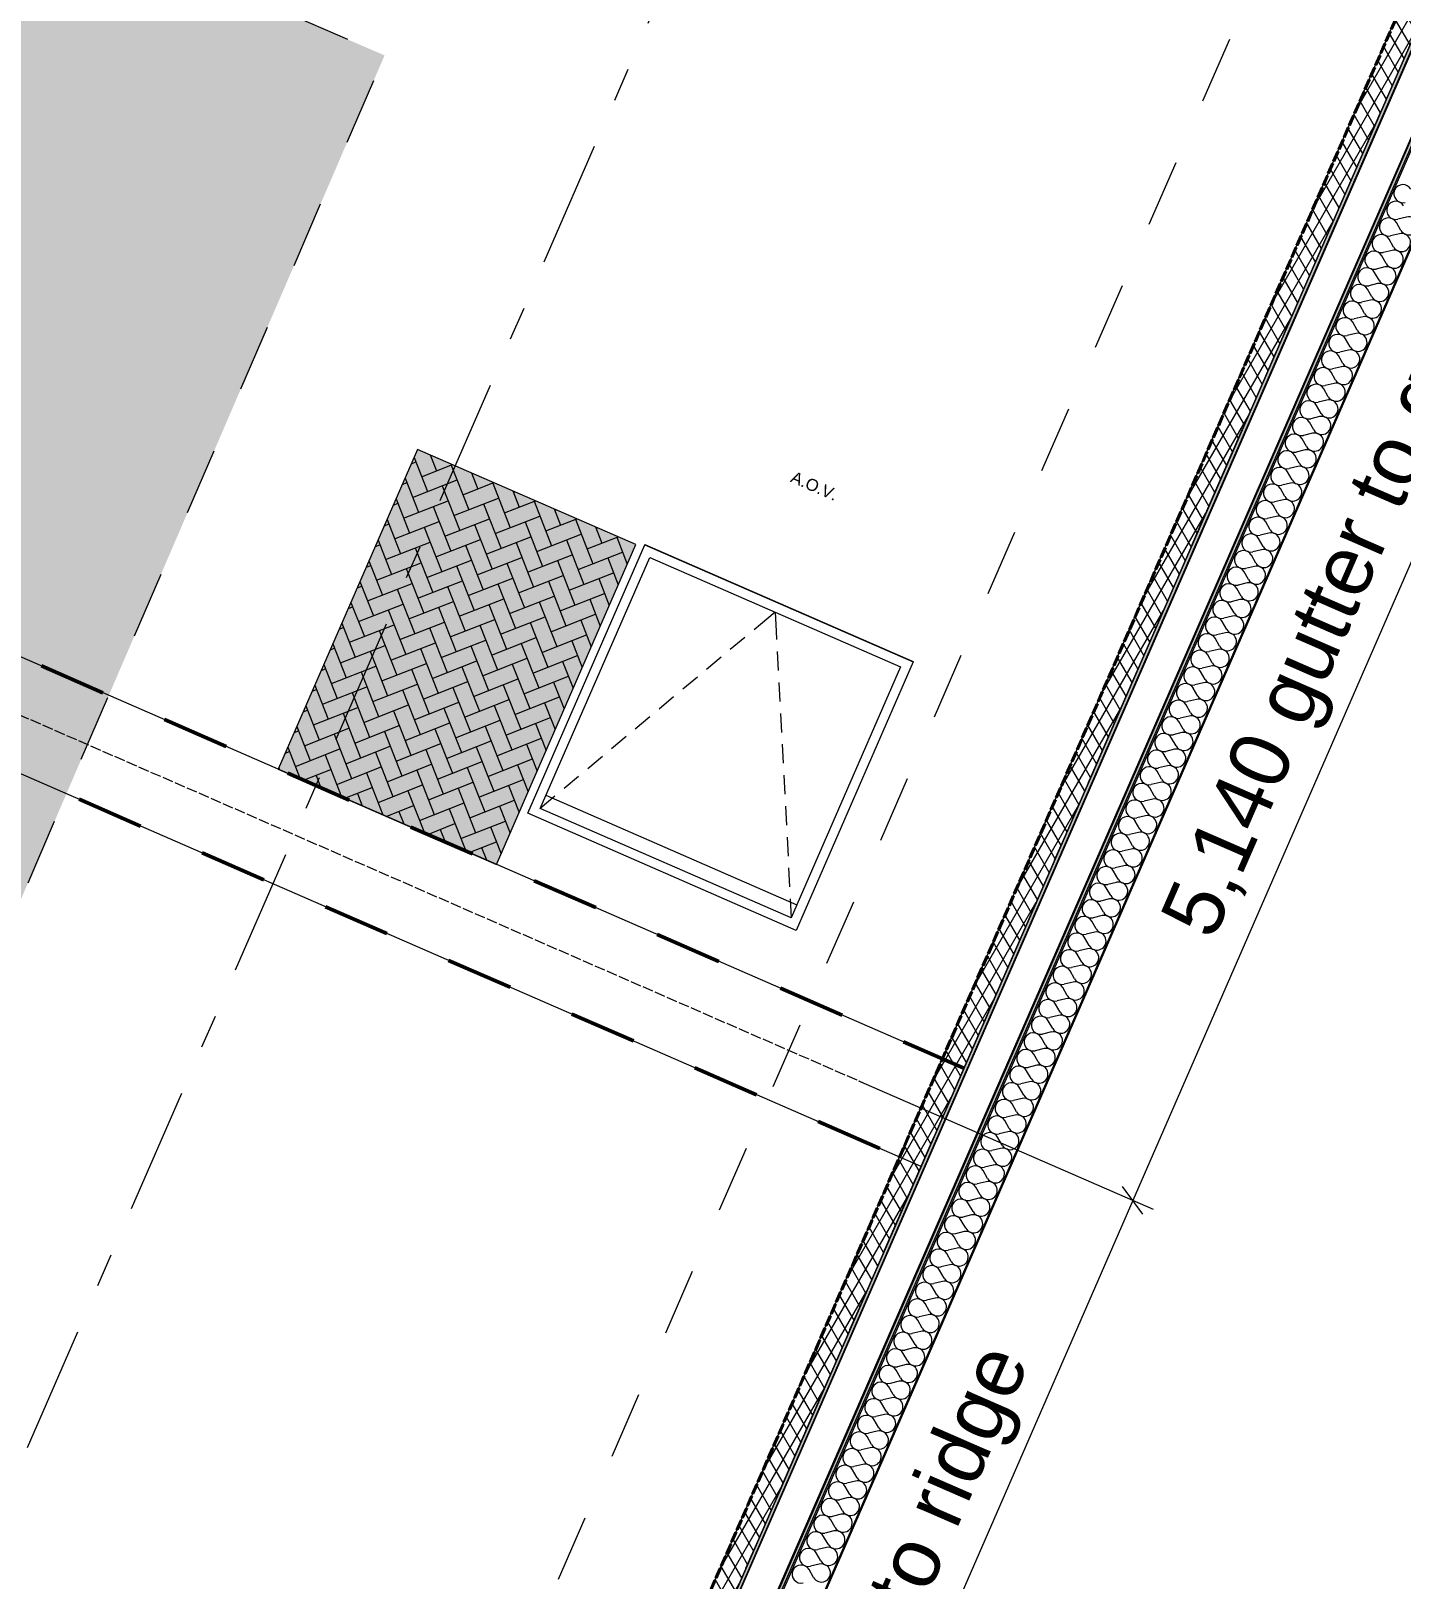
# Model space of a CAD drawing. Header units: millimetres. Extents: x -50172 to 90294, y -72116 to 25069.
# Drawn here: x 16124 to 21878, y -38302 to -31801 of the extents above; entities that cross this region are included whole.
import ezdxf
from ezdxf.enums import TextEntityAlignment as Align

# ---------------------------------------------------------------- set-up
doc = ezdxf.new("R2010")
doc.units = ezdxf.units.MM
doc.header["$MEASUREMENT"] = 0
for name, pattern in [('Dashed', [564.444447, 282.222223, -282.222223]), ('Double Dashed', [1093.611073, 529.166651, -211.666656, 141.111112, -211.666656]), ('Hidden Line', [55, 45, -10])]:
    doc.linetypes.add(name, pattern=pattern)
for name, color, linetype, lineweight in [('A-15-MG_Structural_Grid_Phase_2_Pen_No__173', 1, 'Continuous', 18), ('A-20-M_Floor_Slab_Pen_No__195', 7, 'Continuous', 35), ('A-20-M_Floor_Slab_Pen_No__4', 7, 'Continuous', 20), ('A-20-M_Floor_Slab_Pen_No__89', 8, 'Continuous', 20), ('A-20-M_Roof_Accessory_Pen_No__1', 7, 'Continuous', 13), ('A-20-M_Roof_Accessory_Pen_No__150', 7, 'Continuous', 0), ('A-95-MC_Marker_Section_P2.Marker_Pen_No__1', 7, 'Continuous', 13), ('New_A-20-M_Roof_Accessory_Pen_No__156', 5, 'Continuous', 50), ('New_A-20-M_Roof_Pen_No__92', 8, 'Continuous', 13), ('New_A-25-M_Wall_Ext_Pen_No__1', 7, 'Continuous', 13), ('New_A-95-D_1_100_Pen_No__1', 7, 'Continuous', 13), ('New_A-95-P_Drawing_Pen_No__1', 7, 'Continuous', 13)]:
    doc.layers.add(name, color=color, linetype=linetype, lineweight=lineweight)
for name, color, linetype in [('A-20-M_Floor_Slab', 7, 'Continuous'), ('A-95-MC_Marker_Section_P2.Marker', 7, 'Continuous'), ('New_A-15-MG_Structural_Grid_Phase_2', 7, 'Continuous'), ('New_A-20-M_Roof', 7, 'Continuous'), ('New_A-25-M_Wall_Ext', 7, 'Continuous'), ('New_A-95-D_1_100', 7, 'Continuous')]:
    doc.layers.add(name, color=color, linetype=linetype)
for name, color, linetype, lineweight, true_color in [('A-20-M_Floor_Slab_Pen_No__107', 7, 'Continuous', 15, 0xa6a6a6), ('New_A-15-MG_Structural_Grid_Phase_2_Pen_No__222', 7, 'Continuous', 13, 0x65af33), ('New_A-25-M_Wall_Ext_Pen_No__107', 7, 'Continuous', 15, 0xa6a6a6), ('New_A-95-P_Drawing_Pen_No__142', 7, 'Continuous', 0, 0xeeeeee), ('New_A-95-P_Drawing_Pen_No__151', 7, 'Continuous', 5, 0x2290ff)]:
    doc.layers.add(name, color=color, linetype=linetype, lineweight=lineweight, true_color=true_color)
doc.styles.add('GENERATED_STYLE_3', font='')
doc.styles.add('GENERATED_STYLE_4', font='')
doc.styles.get('GENERATED_STYLE_3').set_extended_font_data('Arial')
doc.styles.get('GENERATED_STYLE_4').set_extended_font_data('Swis721 BT')
doc.dimstyles.new('GENERATED_STYLE__1', dxfattribs={"dimtxt": 250, "dimasz": 95, "dimexe": 0.18, "dimexo": 50, "dimgap": 0.09, "dimtad": 1, "dimdec": 0, "dimzin": 0, "dimdsep": 46, "dimtxsty": 'GENERATED_STYLE_3', "dimblk": 'ARROWHEAD_2', "dimblk1": 'ARROWHEAD_2', "dimblk2": 'ARROWHEAD_2', "dimcen": 0.09, "dimclrd": 7, "dimclre": 7, "dimclrt": 7, "dimadec": 0, "dimazin": 0, "dimtfac": 1, "dimtdec": 4, "dimtmove": 0, "dimatfit": 3, "dimfxl": 1, "dimtolj": 1, "dimtzin": 0, "dimarcsym": 0})

# ---------------------------------------------------------------- blocks, each defined once
blk = doc.blocks.new('Roof_2_2', base_point=(-19442.3, -19430.5))
at = {"layer": 'New_A-20-M_Roof_Pen_No__92', "linetype": 'Continuous', "flags": 128}
for points in [[(19862.2, -36569.2), (-19442.3, -19430.5)], [(18046, -40734.4), (19862.2, -36569.2)]]:
    blk.add_lwpolyline(points, dxfattribs=at)
blk = doc.blocks.new('Skylight Top Hung 19[8]_2')
at = {"layer": 'New_A-20-M_Roof', "linetype": 'Continuous', "lineweight": 0, "flags": 128}
for points in [[(18210, -35086.2), (18701.6, -33958.8)], [(18701.6, -33958.8), (18702.1, -33957.7)], [(18701.6, -33958.8), (19829.1, -34450.5)], [(18702.1, -33957.7), (19829.6, -34449.3)], [(18262.7, -35065.5), (18722.3, -34011.5)], [(18722.3, -34011.5), (19776.4, -34471.1)], [(19249.4, -34241.3), (19188, -34292.6), (19160.6, -34315.5)], [(19249.4, -34241.3), (19253.6, -34321.2), (19255.4, -34356.9)], [(19122.2, -34347.6), (19060.8, -34398.8)], [(19022.4, -34430.9), (18961, -34482.2)], [(19258.1, -34406.8), (19262.3, -34486.7)], [(19829.1, -34450.5), (19337.5, -35577.8)], [(19829.1, -34450.5), (19829.6, -34449.3)], [(18922.7, -34514.2), (18861.3, -34565.5)], [(19776.4, -34471.1), (19316.8, -35525.2)], [(19264.9, -34536.6), (19269.1, -34616.5)], [(18822.9, -34597.6), (18761.5, -34648.9)], [(18723.1, -34680.9), (18661.7, -34732.2)], [(19271.7, -34666.4), (19275.9, -34746.3)], [(18623.4, -34764.2), (18562, -34815.5)], [(19278.5, -34796.3), (19282.7, -34876.1)], [(18523.6, -34847.6), (18462.2, -34898.9)], [(18423.8, -34930.9), (18362.4, -34982.2)], [(19285.3, -34926.1), (19289.5, -35005.9)], [(18324.1, -35014.3), (18262.7, -35065.5)], [(18286.7, -35010.5), (19340.8, -35470.2)], [(19337.5, -35577.8), (18210, -35086.2)], [(19316.8, -35525.2), (18262.7, -35065.5)], [(19292.2, -35055.9), (19296.4, -35135.8)], [(19299, -35185.7), (19303.2, -35265.6)], [(19305.8, -35315.5), (19310, -35395.4)], [(19312.6, -35445.3), (19316.8, -35525.2)]]:
    blk.add_lwpolyline(points, dxfattribs=at)
blk = doc.blocks.new('Roof_3_2', base_point=(-9378, -10065))
at = {"layer": 'New_A-20-M_Roof_Pen_No__92', "linetype": 'Continuous', "flags": 128}
for points in [[(20042.1, -36156.7), (-19083.1, -19096.2)], [(22006.6, -31651.4), (20042.1, -36156.7)]]:
    blk.add_lwpolyline(points, dxfattribs=at)
at = {"layer": 'New_A-20-M_Roof', "linetype": 'Continuous', "lineweight": 0}
blk.add_blockref('Skylight Top Hung 19[8]_2', (0, 0), dxfattribs=at)
blk = doc.blocks.new('Slab_2_2', base_point=(22220.5, -31567.4))
at = {"layer": 'A-20-M_Floor_Slab_Pen_No__89', "linetype": 'Continuous', "flags": 128}
blk.add_lwpolyline([(22220.5, -31567.4), (1807.4, -22666.3), (1702.5, -22906.9), (21875, -31703.1), (12362.1, -53519.2), (-4050.1, -46362.7), (-4155, -46603.2), (12497.8, -53864.7)], close=True, dxfattribs=at)
blk = doc.blocks.new('*X124')
at = {"layer": 'New_A-25-M_Wall_Ext_Pen_No__107', "linetype": 'Continuous'}
for p, q in [((21877.1, -32638.2), (21858.3, -32605.1)), ((21901.5, -32582.4), (21864.4, -32591.1)), ((21846.7, -32708.1), (21827.9, -32674.9)), ((21871, -32652.2), (21834, -32661)), ((21816.2, -32777.9), (21797.4, -32744.8)), ((21840.6, -32722), (21803.5, -32730.8)), ((21785.8, -32847.8), (21767, -32814.6)), ((21810.1, -32791.9), (21773.1, -32800.7)), ((21755.3, -32917.6), (21736.5, -32884.5)), ((21779.7, -32861.7), (21742.6, -32870.5)), ((21724.9, -32987.4), (21706.1, -32954.3)), ((21749.2, -32931.6), (21712.1, -32940.3)), ((21694.4, -33057.3), (21675.6, -33024.1)), ((21718.8, -33001.4), (21681.7, -33010.2)), ((21688.3, -33071.2), (21651.2, -33080)), ((21657.9, -33141.1), (21620.8, -33149.9)), ((21663.9, -33127.1), (21645.1, -33094)), ((21627.4, -33210.9), (21590.3, -33219.7)), ((21633.5, -33197), (21614.7, -33163.8)), ((21597, -33280.8), (21559.9, -33289.5)), ((21603, -33266.8), (21584.2, -33233.7)), ((21572.6, -33336.6), (21553.8, -33303.5)), ((21542.1, -33406.5), (21523.3, -33373.3)), ((21566.5, -33350.6), (21529.4, -33359.4)), ((21511.7, -33476.3), (21492.9, -33443.2)), ((21536, -33420.4), (21499, -33429.2)), ((21481.2, -33546.2), (21462.4, -33513)), ((21505.6, -33490.3), (21468.5, -33499.1)), ((21450.8, -33616), (21432, -33582.9)), ((21475.1, -33560.1), (21438.1, -33568.9)), ((21420.3, -33685.8), (21401.5, -33652.7)), ((21444.7, -33630), (21407.6, -33638.7)), ((21389.9, -33755.7), (21371.1, -33722.5)), ((21414.2, -33699.8), (21377.2, -33708.6)), ((21359.4, -33825.5), (21340.6, -33792.4)), ((21383.8, -33769.6), (21346.7, -33778.4)), ((21329, -33895.4), (21310.2, -33862.2)), ((21353.3, -33839.5), (21316.3, -33848.3)), ((21298.5, -33965.2), (21279.7, -33932.1)), ((21322.9, -33909.3), (21285.8, -33918.1)), ((21292.4, -33979.2), (21255.3, -33987.9)), ((21262, -34049), (21224.9, -34057.8)), ((21268.1, -34035), (21249.3, -34001.9)), ((21231.5, -34118.8), (21194.4, -34127.6)), ((21237.6, -34104.9), (21218.8, -34071.7)), ((21201.1, -34188.7), (21164, -34197.5)), ((21207.1, -34174.7), (21188.3, -34141.6)), ((21170.6, -34258.5), (21133.5, -34267.3)), ((21176.7, -34244.6), (21157.9, -34211.4)), ((21146.2, -34314.4), (21127.4, -34281.3)), ((21115.8, -34384.2), (21097, -34351.1)), ((21140.1, -34328.4), (21103.1, -34337.1)), ((21085.3, -34454.1), (21066.5, -34420.9)), ((21109.7, -34398.2), (21072.6, -34407)), ((21054.9, -34523.9), (21036.1, -34490.8)), ((21079.2, -34468), (21042.2, -34476.8)), ((21024.4, -34593.8), (21005.6, -34560.6)), ((21048.8, -34537.9), (21011.7, -34546.6)), ((20994, -34663.6), (20975.2, -34630.5)), ((21018.3, -34607.7), (20981.3, -34616.5)), ((20963.5, -34733.4), (20944.7, -34700.3)), ((20987.9, -34677.6), (20950.8, -34686.3)), ((20933.1, -34803.3), (20914.3, -34770.1)), ((20957.4, -34747.4), (20920.4, -34756.2)), ((20902.6, -34873.1), (20883.8, -34840)), ((20927, -34817.2), (20889.9, -34826)), ((20872.2, -34942.9), (20853.4, -34909.8)), ((20896.5, -34887.1), (20859.4, -34895.8)), ((20866.1, -34956.9), (20829, -34965.7)), ((20835.6, -35026.8), (20798.5, -35035.5)), ((20841.7, -35012.8), (20822.9, -34979.7)), ((20805.2, -35096.6), (20768.1, -35105.4)), ((20811.2, -35082.6), (20792.4, -35049.5)), ((20774.7, -35166.4), (20737.6, -35175.2)), ((20780.8, -35152.5), (20762, -35119.3)), ((20750.3, -35222.3), (20731.5, -35189.2)), ((20719.9, -35292.1), (20701.1, -35259)), ((20744.3, -35236.3), (20707.2, -35245)), ((20689.4, -35362), (20670.6, -35328.9)), ((20713.8, -35306.1), (20676.7, -35314.9)), ((20659, -35431.8), (20640.2, -35398.7)), ((20683.3, -35376), (20646.3, -35384.7)), ((20628.5, -35501.7), (20609.7, -35468.5)), ((20652.9, -35445.8), (20615.8, -35454.6)), ((20598.1, -35571.5), (20579.3, -35538.4)), ((20622.4, -35515.6), (20585.4, -35524.4)), ((20567.6, -35641.3), (20548.8, -35608.2)), ((20592, -35585.5), (20554.9, -35594.2)), ((20537.2, -35711.2), (20518.4, -35678.1)), ((20561.5, -35655.3), (20524.5, -35664.1)), ((20506.7, -35781), (20487.9, -35747.9)), ((20531.1, -35725.2), (20494, -35733.9)), ((20476.3, -35850.9), (20457.5, -35817.7)), ((20500.6, -35795), (20463.6, -35803.8)), ((20470.2, -35864.8), (20433.1, -35873.6)), ((20439.7, -35934.7), (20402.6, -35943.4)), ((20445.8, -35920.7), (20427, -35887.6)), ((20409.3, -36004.5), (20372.2, -36013.3)), ((20415.4, -35990.5), (20396.6, -35957.4)), ((20378.8, -36074.3), (20341.7, -36083.1)), ((20384.9, -36060.4), (20366.1, -36027.2)), ((20348.4, -36144.2), (20311.3, -36153)), ((20354.4, -36130.2), (20335.6, -36097.1)), ((20324, -36200.1), (20305.2, -36166.9)), ((20293.5, -36269.9), (20274.7, -36236.8)), ((20317.9, -36214), (20280.8, -36222.8)), ((20263.1, -36339.7), (20244.3, -36306.6)), ((20287.4, -36283.9), (20250.4, -36292.6)), ((20232.6, -36409.6), (20213.8, -36376.4)), ((20257, -36353.7), (20219.9, -36362.5)), ((20202.2, -36479.4), (20183.4, -36446.3)), ((20226.5, -36423.5), (20189.5, -36432.3)), ((20171.7, -36549.3), (20152.9, -36516.1)), ((20196.1, -36493.4), (20159, -36502.2)), ((20141.3, -36619.1), (20122.5, -36586)), ((20165.6, -36563.2), (20128.6, -36572)), ((20110.8, -36688.9), (20092, -36655.8)), ((20135.2, -36633.1), (20098.1, -36641.8)), ((20080.4, -36758.8), (20061.6, -36725.6)), ((20104.7, -36702.9), (20067.7, -36711.7)), ((20074.3, -36772.7), (20037.2, -36781.5)), ((20043.8, -36842.6), (20006.7, -36851.4)), ((20049.9, -36828.6), (20031.1, -36795.5)), ((20013.4, -36912.4), (19976.3, -36921.2)), ((20019.5, -36898.5), (20000.7, -36865.3)), ((19982.9, -36982.3), (19945.8, -36991)), ((19989, -36968.3), (19970.2, -36935.2)), ((19952.5, -37052.1), (19915.4, -37060.9)), ((19958.6, -37038.1), (19939.8, -37005)), ((19928.1, -37108), (19909.3, -37074.8)), ((19897.6, -37177.8), (19878.8, -37144.7)), ((19922, -37121.9), (19884.9, -37130.7)), ((19867.2, -37247.7), (19848.4, -37214.5)), ((19891.6, -37191.8), (19854.5, -37200.6)), ((19836.7, -37317.5), (19817.9, -37284.4)), ((19861.1, -37261.6), (19824, -37270.4)), ((19806.3, -37387.3), (19787.5, -37354.2)), ((19830.6, -37331.5), (19793.6, -37340.2)), ((19775.8, -37457.2), (19757, -37424)), ((19800.2, -37401.3), (19763.1, -37410.1)), ((19745.4, -37527), (19726.6, -37493.9)), ((19769.7, -37471.1), (19732.7, -37479.9)), ((19714.9, -37596.9), (19696.1, -37563.7)), ((19739.3, -37541), (19702.2, -37549.8)), ((19684.5, -37666.7), (19665.7, -37633.6)), ((19708.8, -37610.8), (19671.8, -37619.6)), ((19654, -37736.5), (19635.2, -37703.4)), ((19678.4, -37680.7), (19641.3, -37689.4)), ((19647.9, -37750.5), (19610.9, -37759.3)), ((19617.5, -37820.3), (19580.4, -37829.1)), ((19623.6, -37806.4), (19604.8, -37773.2)), ((19587, -37890.2), (19549.9, -37899)), ((19593.1, -37876.2), (19574.3, -37843.1)), ((19556.6, -37960), (19519.5, -37968.8)), ((19562.7, -37946.1), (19543.9, -37912.9)), ((19526.1, -38029.9), (19489, -38038.6)), ((19532.2, -38015.9), (19513.4, -37982.8)), ((19501.7, -38085.7), (19482.9, -38052.6)), ((19471.3, -38155.6), (19452.5, -38122.4)), ((19495.7, -38099.7), (19458.6, -38108.5)), ((19440.8, -38225.4), (19422, -38192.3)), ((19465.2, -38169.5), (19428.1, -38178.3)), ((19410.4, -38295.2), (19391.6, -38262.1)), ((19434.7, -38239.4), (19397.7, -38248.1))]:
    blk.add_line(p, q, dxfattribs=at)
for centre, start, end in [((21886.1, -32484.2), 156.44041, 283.31031), ((21886.1, -32484.2), 29.57051, 156.44041), ((21855.6, -32554.1), 156.44041, 283.31031), ((21855.6, -32554.1), 29.57051, 156.44041), ((21825.2, -32623.9), 156.44041, 283.31031), ((21825.2, -32623.9), 29.57051, 156.44041), ((21910.3, -32619.4), 209.57051, 103.31031), ((21794.7, -32693.7), 156.44041, 283.31031), ((21794.7, -32693.7), 29.57051, 156.44041), ((21879.8, -32689.3), 209.57051, 103.31031), ((21764.3, -32763.6), 156.44041, 283.31031), ((21764.3, -32763.6), 29.57051, 156.44041), ((21849.3, -32759.1), 209.57051, 103.31031), ((21733.8, -32833.4), 156.44041, 283.31031), ((21733.8, -32833.4), 29.57051, 156.44041), ((21818.9, -32829), 209.57051, 103.31031), ((21703.4, -32903.3), 156.44041, 283.31031), ((21703.4, -32903.3), 29.57051, 156.44041), ((21788.4, -32898.8), 209.57051, 103.31031), ((21672.9, -32973.1), 156.44041, 283.31031), ((21672.9, -32973.1), 29.57051, 156.44041), ((21758, -32968.6), 209.57051, 103.31031), ((21642.5, -33042.9), 29.57051, 156.44041), ((21727.5, -33038.5), 209.57051, 103.31031), ((21612, -33112.8), 29.57051, 156.44041), ((21642.5, -33042.9), 156.44041, 283.31031), ((21697.1, -33108.3), 209.57051, 103.31031), ((21581.6, -33182.6), 29.57051, 156.44041), ((21612, -33112.8), 156.44041, 283.31031), ((21666.6, -33178.2), 209.57051, 103.31031), ((21551.1, -33252.5), 29.57051, 156.44041), ((21581.6, -33182.6), 156.44041, 283.31031), ((21636.2, -33248), 209.57051, 103.31031), ((21520.7, -33322.3), 29.57051, 156.44041), ((21551.1, -33252.5), 156.44041, 283.31031), ((21605.7, -33317.8), 209.57051, 103.31031), ((21520.7, -33322.3), 156.44041, 283.31031), ((21575.3, -33387.7), 209.57051, 103.31031), ((21490.2, -33392.1), 156.44041, 283.31031), ((21490.2, -33392.1), 29.57051, 156.44041), ((21459.7, -33462), 156.44041, 283.31031), ((21459.7, -33462), 29.57051, 156.44041), ((21544.8, -33457.5), 209.57051, 103.31031), ((21429.3, -33531.8), 156.44041, 283.31031), ((21429.3, -33531.8), 29.57051, 156.44041), ((21514.4, -33527.4), 209.57051, 103.31031), ((21398.8, -33601.7), 156.44041, 283.31031), ((21398.8, -33601.7), 29.57051, 156.44041), ((21483.9, -33597.2), 209.57051, 103.31031), ((21368.4, -33671.5), 156.44041, 283.31031), ((21368.4, -33671.5), 29.57051, 156.44041), ((21453.5, -33667), 209.57051, 103.31031), ((21337.9, -33741.3), 156.44041, 283.31031), ((21337.9, -33741.3), 29.57051, 156.44041), ((21423, -33736.9), 209.57051, 103.31031), ((21307.5, -33811.2), 156.44041, 283.31031), ((21307.5, -33811.2), 29.57051, 156.44041), ((21392.5, -33806.7), 209.57051, 103.31031), ((21277, -33881), 156.44041, 283.31031), ((21277, -33881), 29.57051, 156.44041), ((21362.1, -33876.6), 209.57051, 103.31031), ((21246.6, -33950.9), 29.57051, 156.44041), ((21331.6, -33946.4), 209.57051, 103.31031), ((21216.1, -34020.7), 29.57051, 156.44041), ((21246.6, -33950.9), 156.44041, 283.31031), ((21301.2, -34016.2), 209.57051, 103.31031), ((21185.7, -34090.5), 29.57051, 156.44041), ((21216.1, -34020.7), 156.44041, 283.31031), ((21270.7, -34086.1), 209.57051, 103.31031), ((21155.2, -34160.4), 29.57051, 156.44041), ((21185.7, -34090.5), 156.44041, 283.31031), ((21240.3, -34155.9), 209.57051, 103.31031), ((21124.8, -34230.2), 29.57051, 156.44041), ((21155.2, -34160.4), 156.44041, 283.31031), ((21209.8, -34225.8), 209.57051, 103.31031), ((21124.8, -34230.2), 156.44041, 283.31031), ((21179.4, -34295.6), 209.57051, 103.31031), ((21094.3, -34300.1), 156.44041, 283.31031), ((21094.3, -34300.1), 29.57051, 156.44041), ((21063.9, -34369.9), 156.44041, 283.31031), ((21063.9, -34369.9), 29.57051, 156.44041), ((21148.9, -34365.4), 209.57051, 103.31031), ((21033.4, -34439.7), 156.44041, 283.31031), ((21033.4, -34439.7), 29.57051, 156.44041), ((21118.5, -34435.3), 209.57051, 103.31031), ((21002.9, -34509.6), 156.44041, 283.31031), ((21002.9, -34509.6), 29.57051, 156.44041), ((21088, -34505.1), 209.57051, 103.31031), ((20972.5, -34579.4), 156.44041, 283.31031), ((20972.5, -34579.4), 29.57051, 156.44041), ((21057.6, -34575), 209.57051, 103.31031), ((20942, -34649.3), 156.44041, 283.31031), ((20942, -34649.3), 29.57051, 156.44041), ((21027.1, -34644.8), 209.57051, 103.31031), ((20911.6, -34719.1), 156.44041, 283.31031), ((20911.6, -34719.1), 29.57051, 156.44041), ((20996.7, -34714.6), 209.57051, 103.31031), ((20881.1, -34788.9), 156.44041, 283.31031), ((20881.1, -34788.9), 29.57051, 156.44041), ((20966.2, -34784.5), 209.57051, 103.31031), ((20850.7, -34858.8), 156.44041, 283.31031), ((20850.7, -34858.8), 29.57051, 156.44041), ((20935.7, -34854.3), 209.57051, 103.31031), ((20820.2, -34928.6), 29.57051, 156.44041), ((20905.3, -34924.1), 209.57051, 103.31031), ((20789.8, -34998.5), 29.57051, 156.44041), ((20820.2, -34928.6), 156.44041, 283.31031), ((20874.8, -34994), 209.57051, 103.31031), ((20759.3, -35068.3), 29.57051, 156.44041), ((20789.8, -34998.5), 156.44041, 283.31031), ((20844.4, -35063.8), 209.57051, 103.31031), ((20728.9, -35138.1), 29.57051, 156.44041), ((20759.3, -35068.3), 156.44041, 283.31031), ((20813.9, -35133.7), 209.57051, 103.31031), ((20698.4, -35208), 29.57051, 156.44041), ((20728.9, -35138.1), 156.44041, 283.31031), ((20783.5, -35203.5), 209.57051, 103.31031), ((20698.4, -35208), 156.44041, 283.31031), ((20668, -35277.8), 156.44041, 283.31031), ((20668, -35277.8), 29.57051, 156.44041), ((20753, -35273.3), 209.57051, 103.31031), ((20637.5, -35347.7), 156.44041, 283.31031), ((20637.5, -35347.7), 29.57051, 156.44041), ((20722.6, -35343.2), 209.57051, 103.31031), ((20607, -35417.5), 156.44041, 283.31031), ((20607, -35417.5), 29.57051, 156.44041), ((20692.1, -35413), 209.57051, 103.31031), ((20576.6, -35487.3), 156.44041, 283.31031), ((20576.6, -35487.3), 29.57051, 156.44041), ((20661.7, -35482.9), 209.57051, 103.31031), ((20546.1, -35557.2), 156.44041, 283.31031), ((20546.1, -35557.2), 29.57051, 156.44041), ((20631.2, -35552.7), 209.57051, 103.31031), ((20515.7, -35627), 156.44041, 283.31031), ((20515.7, -35627), 29.57051, 156.44041), ((20600.8, -35622.5), 209.57051, 103.31031), ((20485.2, -35696.9), 156.44041, 283.31031), ((20485.2, -35696.9), 29.57051, 156.44041), ((20570.3, -35692.4), 209.57051, 103.31031), ((20454.8, -35766.7), 156.44041, 283.31031), ((20454.8, -35766.7), 29.57051, 156.44041), ((20539.8, -35762.2), 209.57051, 103.31031), ((20424.3, -35836.5), 29.57051, 156.44041), ((20509.4, -35832.1), 209.57051, 103.31031), ((20393.9, -35906.4), 29.57051, 156.44041), ((20424.3, -35836.5), 156.44041, 283.31031), ((20478.9, -35901.9), 209.57051, 103.31031), ((20363.4, -35976.2), 29.57051, 156.44041), ((20393.9, -35906.4), 156.44041, 283.31031), ((20448.5, -35971.7), 209.57051, 103.31031), ((20333, -36046), 29.57051, 156.44041), ((20363.4, -35976.2), 156.44041, 283.31031), ((20418, -36041.6), 209.57051, 103.31031), ((20302.5, -36115.9), 29.57051, 156.44041), ((20333, -36046), 156.44041, 283.31031), ((20387.6, -36111.4), 209.57051, 103.31031), ((20302.5, -36115.9), 156.44041, 283.31031), ((20357.1, -36181.3), 209.57051, 103.31031), ((20272.1, -36185.7), 156.44041, 283.31031), ((20272.1, -36185.7), 29.57051, 156.44041), ((20241.6, -36255.6), 156.44041, 283.31031), ((20241.6, -36255.6), 29.57051, 156.44041), ((20326.7, -36251.1), 209.57051, 103.31031), ((20211.2, -36325.4), 156.44041, 283.31031), ((20211.2, -36325.4), 29.57051, 156.44041), ((20296.2, -36320.9), 209.57051, 103.31031), ((20180.7, -36395.2), 156.44041, 283.31031), ((20180.7, -36395.2), 29.57051, 156.44041), ((20265.8, -36390.8), 209.57051, 103.31031), ((20150.2, -36465.1), 156.44041, 283.31031), ((20150.2, -36465.1), 29.57051, 156.44041), ((20235.3, -36460.6), 209.57051, 103.31031), ((20119.8, -36534.9), 156.44041, 283.31031), ((20119.8, -36534.9), 29.57051, 156.44041), ((20204.9, -36530.5), 209.57051, 103.31031), ((20089.3, -36604.8), 156.44041, 283.31031), ((20089.3, -36604.8), 29.57051, 156.44041), ((20174.4, -36600.3), 209.57051, 103.31031), ((20058.9, -36674.6), 156.44041, 283.31031), ((20058.9, -36674.6), 29.57051, 156.44041), ((20144, -36670.1), 209.57051, 103.31031), ((20028.4, -36744.4), 156.44041, 283.31031), ((20028.4, -36744.4), 29.57051, 156.44041), ((20113.5, -36740), 209.57051, 103.31031), ((19998, -36814.3), 29.57051, 156.44041), ((20083, -36809.8), 209.57051, 103.31031), ((19967.5, -36884.1), 29.57051, 156.44041), ((19998, -36814.3), 156.44041, 283.31031), ((20052.6, -36879.7), 209.57051, 103.31031), ((19937.1, -36954), 29.57051, 156.44041), ((19967.5, -36884.1), 156.44041, 283.31031), ((20022.1, -36949.5), 209.57051, 103.31031), ((19906.6, -37023.8), 29.57051, 156.44041), ((19937.1, -36954), 156.44041, 283.31031), ((19991.7, -37019.3), 209.57051, 103.31031), ((19906.6, -37023.8), 156.44041, 283.31031), ((19961.2, -37089.2), 209.57051, 103.31031), ((19876.2, -37093.6), 156.44041, 283.31031), ((19876.2, -37093.6), 29.57051, 156.44041), ((19845.7, -37163.5), 156.44041, 283.31031), ((19845.7, -37163.5), 29.57051, 156.44041), ((19930.8, -37159), 209.57051, 103.31031), ((19815.3, -37233.3), 156.44041, 283.31031), ((19815.3, -37233.3), 29.57051, 156.44041), ((19900.3, -37228.9), 209.57051, 103.31031), ((19784.8, -37303.2), 156.44041, 283.31031), ((19784.8, -37303.2), 29.57051, 156.44041), ((19869.9, -37298.7), 209.57051, 103.31031), ((19754.3, -37373), 156.44041, 283.31031), ((19754.3, -37373), 29.57051, 156.44041), ((19839.4, -37368.5), 209.57051, 103.31031), ((19723.9, -37442.8), 156.44041, 283.31031), ((19723.9, -37442.8), 29.57051, 156.44041), ((19809, -37438.4), 209.57051, 103.31031), ((19693.4, -37512.7), 156.44041, 283.31031), ((19693.4, -37512.7), 29.57051, 156.44041), ((19778.5, -37508.2), 209.57051, 103.31031), ((19663, -37582.5), 156.44041, 283.31031), ((19663, -37582.5), 29.57051, 156.44041), ((19748.1, -37578.1), 209.57051, 103.31031), ((19632.5, -37652.4), 156.44041, 283.31031), ((19632.5, -37652.4), 29.57051, 156.44041), ((19717.6, -37647.9), 209.57051, 103.31031), ((19602.1, -37722.2), 29.57051, 156.44041), ((19687.1, -37717.7), 209.57051, 103.31031), ((19571.6, -37792), 29.57051, 156.44041), ((19602.1, -37722.2), 156.44041, 283.31031), ((19656.7, -37787.6), 209.57051, 103.31031), ((19541.2, -37861.9), 29.57051, 156.44041), ((19571.6, -37792), 156.44041, 283.31031), ((19626.2, -37857.4), 209.57051, 103.31031), ((19510.7, -37931.7), 29.57051, 156.44041), ((19541.2, -37861.9), 156.44041, 283.31031), ((19595.8, -37927.3), 209.57051, 103.31031), ((19480.3, -38001.6), 29.57051, 156.44041), ((19510.7, -37931.7), 156.44041, 283.31031), ((19565.3, -37997.1), 209.57051, 103.31031), ((19480.3, -38001.6), 156.44041, 283.31031), ((19534.9, -38066.9), 209.57051, 103.31031), ((19449.8, -38071.4), 156.44041, 283.31031), ((19449.8, -38071.4), 29.57051, 156.44041), ((19419.4, -38141.2), 156.44041, 283.31031), ((19419.4, -38141.2), 29.57051, 156.44041), ((19504.4, -38136.8), 209.57051, 103.31031), ((19388.9, -38211.1), 156.44041, 283.31031), ((19388.9, -38211.1), 29.57051, 156.44041), ((19474, -38206.6), 209.57051, 103.31031), ((19358.5, -38280.9), 156.44041, 283.31031), ((19358.5, -38280.9), 29.57051, 156.44041), ((19443.5, -38276.4), 209.57051, 103.31031)]:
    blk.add_arc(centre, 38.1, start, end, dxfattribs=at)
blk = doc.blocks.new('Wall_28_2', base_point=(12413.8, -53650.9))
at = {"layer": 'New_A-25-M_Wall_Ext_Pen_No__107', "linetype": 'Continuous'}
h = blk.add_hatch(dxfattribs=at)
h.set_pattern_fill('Plaster_0002', color=256, style=0, pattern_type=2)
h.set_pattern_definition([(0, (0, 0), (0, 173.2051), [0, -100]), (0, (50, 86.6), (0, 173.2051), [0, -100])])
h.paths.add_polyline_path([(12592.1, -54105), (22460.8, -31473), (22454.8, -31475.4), (12589.8, -54099.1)])
at = {"layer": 'New_A-25-M_Wall_Ext_Pen_No__107', "linetype": 'Continuous', "lineweight": 0, "true_color": 0x535353}
for points in [[(12497.8, -53864.8), (22220.5, -31567.4), (22216.6, -31568.9), (12496.2, -53860.8)], [(12421.8, -53671.3), (22027, -31643.4), (22023.1, -31644.9), (12420.2, -53667.3)]]:
    blk.add_hatch(color=251, dxfattribs=at).paths.add_polyline_path(points)
at = {"layer": 'New_A-25-M_Wall_Ext_Pen_No__107', "linetype": 'Continuous'}
for points in [[(12504, -53880.6), (22236.3, -31561.2), (22220.5, -31567.4), (12497.8, -53864.8)], [(22006.6, -31651.4), (12413.8, -53650.9), (12420.2, -53667.3), (22023.1, -31644.9)]]:
    blk.add_hatch(color=256, dxfattribs=at).paths.add_polyline_path(points)
at = {"layer": 'New_A-25-M_Wall_Ext_Pen_No__1', "linetype": 'Continuous'}
for p, q in [((12589.8, -54099.1), (22454.8, -31475.4)), ((12496.2, -53860.8), (22216.6, -31568.9)), ((12497.8, -53864.8), (22220.5, -31567.4)), ((12504, -53880.6), (22236.3, -31561.2)), ((12507.1, -53888.5), (22244.2, -31558.1)), ((22023.1, -31644.9), (12420.2, -53667.3)), ((12421.8, -53671.3), (22027, -31643.4))]:
    blk.add_line(p, q, dxfattribs=at)
at = {"layer": 'New_A-25-M_Wall_Ext_Pen_No__1', "linetype": 'Continuous', "flags": 128}
for points in [[(12592.1, -54105), (22460.8, -31473)], [(22006.6, -31651.4), (12413.8, -53650.9)]]:
    blk.add_lwpolyline(points, dxfattribs=at)
at = {"layer": 'New_A-25-M_Wall_Ext', "color": 250, "lineweight": 50, "true_color": 0x2a2a2a}
blk.add_blockref('*X124', (0, 0), dxfattribs=at)
blk = doc.blocks.new('*X163')
at = {"layer": 'A-20-M_Floor_Slab_Pen_No__107', "linetype": 'Continuous'}
for points in [[(21748.4, -31993.4), (21702.2, -32099.5), (21704.3, -32099.5), (21748.4, -31998.4)], [(21636.7, -32249.5), (21638.9, -32249.5), (21704.3, -32099.5), (21702.2, -32099.5)], [(21636.7, -32249.5), (21598.4, -32337.4), (21598.4, -32342.4), (21638.9, -32249.5)], [(21375.1, -32849.5), (21377.3, -32849.5), (21442.7, -32699.5), (21440.5, -32699.5)], [(21448.4, -32681.5), (21440.5, -32699.5), (21442.7, -32699.5), (21448.4, -32686.5)], [(21309.7, -32999.5), (21311.9, -32999.5), (21377.3, -32849.5), (21375.1, -32849.5)], [(21309.7, -32999.5), (21298.3, -33025.5), (21298.3, -33030.5), (21311.9, -32999.5)], [(21148.3, -33369.6), (21113.5, -33449.5), (21115.7, -33449.5), (21148.3, -33374.6)], [(21048.1, -33599.5), (21050.3, -33599.5), (21115.7, -33449.5), (21113.5, -33449.5)], [(21048.1, -33599.5), (20998.3, -33713.6), (20998.3, -33718.6), (21050.3, -33599.5)], [(20848.3, -34057.6), (20786.4, -34199.5), (20788.6, -34199.5), (20848.3, -34062.6)], [(20721, -34349.5), (20723.2, -34349.5), (20788.6, -34199.5), (20786.4, -34199.5)], [(20721, -34349.5), (20698.3, -34401.7), (20698.3, -34406.7), (20723.2, -34349.5)], [(20548.3, -34745.7), (20524.8, -34799.5), (20527, -34799.5), (20548.3, -34750.7)], [(20459.4, -34949.5), (20461.6, -34949.5), (20527, -34799.5), (20524.8, -34799.5)], [(20459.4, -34949.5), (20398.2, -35089.7), (20398.2, -35094.7), (20461.6, -34949.5)], [(20248.2, -35433.8), (20197.8, -35549.5), (20199.9, -35549.5), (20248.2, -35438.8)], [(20132.4, -35699.5), (20134.5, -35699.5), (20199.9, -35549.5), (20197.8, -35549.5)], [(20132.4, -35699.5), (20098.2, -35777.8), (20098.2, -35782.8), (20134.5, -35699.5)], [(19948.2, -36121.8), (19936.1, -36149.5), (19938.3, -36149.5), (19948.2, -36126.9)], [(19870.7, -36299.5), (19872.9, -36299.5), (19938.3, -36149.5), (19936.1, -36149.5)], [(19805.3, -36449.5), (19807.5, -36449.5), (19872.9, -36299.5), (19870.7, -36299.5)], [(19805.3, -36449.5), (19798.2, -36465.9), (19798.2, -36470.9), (19807.5, -36449.5)], [(19648.2, -36809.9), (19609.1, -36899.5), (19611.3, -36899.5), (19648.2, -36814.9)], [(19543.7, -37049.5), (19545.9, -37049.5), (19611.3, -36899.5), (19609.1, -36899.5)], [(19543.7, -37049.5), (19498.1, -37154), (19498.1, -37159), (19545.9, -37049.5)], [(19282.1, -37649.5), (19284.2, -37649.5), (19348.1, -37503), (19348.1, -37499.5), (19347.5, -37499.5)], [(19348.1, -37498), (19347.5, -37499.5), (19348.1, -37499.5)], [(19216.6, -37799.5), (19218.8, -37799.5), (19284.2, -37649.5), (19282.1, -37649.5)], [(19216.6, -37799.5), (19198.1, -37842), (19198.1, -37847), (19218.8, -37799.5)], [(19048.1, -38186.1), (19020.4, -38249.5), (19022.6, -38249.5), (19048.1, -38191.1)], [(18955, -38399.5), (18957.2, -38399.5), (19022.6, -38249.5), (19020.4, -38249.5)]]:
    blk.add_hatch(color=256, dxfattribs=at).paths.add_polyline_path(points)
blk = doc.blocks.new('Wall_60_2', base_point=(12362.1, -53519.2))
at = {"layer": 'A-20-M_Floor_Slab_Pen_No__107', "linetype": 'Continuous'}
h = blk.add_hatch(dxfattribs=at)
h.set_pattern_fill('Batt_Insulation_0002', color=256, style=0, pattern_type=2)
h.set_pattern_definition([(60, (0, 0), (-43.30127, 25), []), (120, (0, 0), (43.30127, 25), [])])
h.paths.add_polyline_path([(21877.6, -31702.1), (12363.1, -53521.9), (12413.8, -53650.9), (22006.6, -31651.4)])
at = {"layer": 'A-20-M_Floor_Slab_Pen_No__195', "linetype": 'Hidden Line'}
blk.add_line((21877.6, -31702.1), (12363.1, -53521.9), dxfattribs=at)
at = {"layer": 'A-20-M_Floor_Slab_Pen_No__195', "linetype": 'Hidden Line', "flags": 128}
blk.add_lwpolyline([(21875, -31703.1), (12362.1, -53519.2)], dxfattribs=at)
at = {"layer": 'A-20-M_Floor_Slab_Pen_No__4', "linetype": 'Continuous', "flags": 128}
blk.add_lwpolyline([(12413.8, -53650.9), (22006.6, -31651.4)], dxfattribs=at)
at = {"layer": 'A-20-M_Floor_Slab', "color": 250, "lineweight": 50, "true_color": 0x2a2a2a}
blk.add_blockref('*X163', (0, 0), dxfattribs=at)
blk = doc.blocks.new('*D291')
at = {"layer": 'New_A-95-D_1_100_Pen_No__1', "linetype": 'Continuous'}
for p, q in [((22619, -31918.4), (22891.8, -32037.4)), ((22848.7, -32057.9), (22763, -31941.8)), ((22830.3, -31943.9), (22805.8, -31999.9)), ((22805.8, -31999.9), (20751.4, -36711.4)), ((20794.2, -36769.5), (20708.5, -36653.4))]:
    blk.add_line(p, q, dxfattribs=at)
at = {"layer": 'New_A-95-D_1_100_Pen_No__1', "insert": (21157.6, -35654.8), "char_height": 250, "attachment_point": 7, "rotation": 66.44041, "style": 'GENERATED_STYLE_3'}
blk.add_mtext('\\A1;{\\fArial|b0|i0|c0|p34;5,140 gutter to grid}', dxfattribs=at)
blk = doc.blocks.new('ARROWHEAD_2')
at = {"color": 0, "linetype": 'Continuous', "lineweight": 0}
for p, q in [((0, 0), (-1, 0)), ((-0.378, -0.655), (0.378, 0.655))]:
    blk.add_line(p, q, dxfattribs=at)
blk = doc.blocks.new('*D292')
at = {"layer": 'New_A-95-D_1_100_Pen_No__1', "linetype": 'Continuous'}
for p, q in [((22805.8, -31999.9), (20751.4, -36711.4)), ((19599, -36209), (20837.3, -36748.9)), ((20794.2, -36769.5), (20708.5, -36653.4)), ((20751.4, -36711.4), (18845.2, -41082.9)), ((17820.9, -40636.3), (18931.1, -41120.4)), ((18845.2, -41082.9), (14857.7, -50227.4)), ((18888, -41141), (18802.3, -41024.9))]:
    blk.add_line(p, q, dxfattribs=at)
at = {"layer": 'New_A-95-D_1_100_Pen_No__1', "insert": (19139.1, -40283.7), "char_height": 250, "attachment_point": 7, "rotation": 66.44041, "style": 'GENERATED_STYLE_3'}
blk.add_mtext('\\A1;{\\fArial|b0|i0|c0|p34;4,769 gutter to ridge}', dxfattribs=at)
blk = doc.blocks.new('Standard grid marker_13')
at = {"layer": 'New_A-15-MG_Structural_Grid_Phase_2_Pen_No__222', "linetype": 'Double Dashed'}
for p, q in [((7182, 0), (20268.4, 0)), ((20268.4, 0), (27450.4, 0))]:
    blk.add_line(p, q, dxfattribs=at)
blk.add_point((20268.4, 0), dxfattribs=at)
blk.add_point((20268.4, 0), dxfattribs=at)
at = {"layer": 'New_A-15-MG_Structural_Grid_Phase_2_Pen_No__222', "style": 'GENERATED_STYLE_4'}
for tag, p in [('AC_MarkerText_1_0', (-500, 36.5)), ('AC_MarkerText_1_1', (27950.4, 36.5))]:
    blk.add_attdef(tag, text='', height=350, rotation=270, dxfattribs=at).set_placement(p, align=Align.MIDDLE_CENTER)
blk = doc.blocks.new('Standard grid marker_14')
at = {"layer": 'New_A-15-MG_Structural_Grid_Phase_2_Pen_No__222', "linetype": 'Double Dashed'}
for p, q in [((7182, 0), (20268.4, 0)), ((20268.4, 0), (27450.4, 0))]:
    blk.add_line(p, q, dxfattribs=at)
blk.add_point((20268.4, 0), dxfattribs=at)
blk.add_point((20268.4, 0), dxfattribs=at)
at = {"layer": 'New_A-15-MG_Structural_Grid_Phase_2_Pen_No__222', "style": 'GENERATED_STYLE_4'}
for tag, p in [('AC_MarkerText_1_0', (-500, 36.5)), ('AC_MarkerText_1_1', (27950.4, 36.5))]:
    blk.add_attdef(tag, text='', height=350, rotation=270, dxfattribs=at).set_placement(p, align=Align.MIDDLE_CENTER)
blk = doc.blocks.new('Cutting Plane_1_2', base_point=(21934.2, -30055.5))
at = {"layer": 'A-95-MC_Marker_Section_P2.Marker_Pen_No__1', "linetype": 'Dashed'}
blk.add_line((21834.3, -30284.7), (9757.7, -57980.2), dxfattribs=at)

msp = doc.modelspace()

# ---------------------------------------------------------------- hatches: boundary and pattern name
at = {"layer": 'A-20-M_Roof_Accessory_Pen_No__1', "linetype": 'Continuous', "lineweight": 0, "true_color": 0x000000}
msp.add_hatch(color=178, dxfattribs=at).paths.add_polyline_path([(18664.3, -33957.5), (17747.7, -33557.8), (17162, -34900.9), (18078.7, -35300.6)])
at = {"layer": 'A-20-M_Roof_Accessory_Pen_No__150', "linetype": 'Continuous'}
h = msp.add_hatch(dxfattribs=at)
h.set_pattern_fill('Brick_Floor___Laid_Flat__B8', color=256, style=0, pattern_type=2)
h.set_pattern_definition([(291.44, (17532.43, -34915.9), (249.454, 97.963), [201, -67]), (291.44, (17668.26, -35078.5), (249.454, 97.963), [201, -67]), (291.44, (17706.14, -34991.65), (249.454, 97.963), [201, -67]), (291.44, (17744, -34904.8), (249.454, 97.963), [201, -67]), (21.44, (17581.4, -35040.63), (-97.963, 249.454), [201, -67]), (21.44, (17619.28, -34953.77), (-97.963, 249.454), [201, -67]), (21.44, (17657.15, -34866.92), (-97.963, 249.454), [201, -67]), (21.44, (17793, -35029.52), (-97.963, 249.454), [201, -67])])
h.paths.add_polyline_path([(18664.3, -33957.5), (17747.7, -33557.8), (17162, -34900.9), (18078.7, -35300.6)])
at = {"layer": 'New_A-95-P_Drawing_Pen_No__142', "linetype": 'Continuous'}
msp.add_hatch(color=256, dxfattribs=at).paths.add_polyline_path([(15349.8, -30345.8), (15469.7, -30070.9), (10611.5, -27952.5), (10491.6, -28227.4), (8933.3, -27547.9), (8054.4, -29563.6), (9612.7, -30243.1), (9500.6, -30500.2), (11150.5, -31219.7), (11002.6, -31558.8), (12423.4, -32178.4), (12571.3, -31839.2), (14267.1, -32578.7), (14379.2, -32321.6), (14470.9, -32361.5), (14698, -31834.7), (15635.1, -32238.6), (13188.1, -37916.2), (14730.8, -38581.1), (17608.8, -31903.3), (15129, -30834.5)])

# ---------------------------------------------------------------- linework, layer by layer
at = {"layer": 'A-15-MG_Structural_Grid_Phase_2_Pen_No__173', "linetype": 'Hidden Line'}
msp.add_line((-19269.5, -19260.4), (19619.1, -36217.7), dxfattribs=at)
at = {"layer": 'A-20-M_Roof_Accessory_Pen_No__1', "linetype": 'Continuous', "flags": 128}
msp.add_lwpolyline([(18664.3, -33957.5), (17747.7, -33557.8), (17162, -34900.9), (18078.7, -35300.6)], close=True, dxfattribs=at)
msp.add_lwpolyline([(18664.3, -33957.5), (17747.7, -33557.8), (17162, -34900.9), (18078.7, -35300.6)], close=True, dxfattribs=at)
at = {"layer": 'New_A-20-M_Roof_Accessory_Pen_No__156', "linetype": 'Dashed', "flags": 128}
for points in [[(-19015.7, -19125.6), (20042.1, -36156.7)], [(-19374.9, -19459.9), (19862.2, -36569.2)]]:
    msp.add_lwpolyline(points, dxfattribs=at)
at = {"layer": 'New_A-95-P_Drawing_Pen_No__1', "linetype": 'Dashed', "flags": 128}
msp.add_lwpolyline([(15349.8, -30345.8), (15469.7, -30070.9), (10611.5, -27952.5), (10491.6, -28227.4), (8933.3, -27547.9), (8054.4, -29563.6), (9612.7, -30243.1), (9500.6, -30500.2), (11150.5, -31219.7), (11002.6, -31558.8), (12423.4, -32178.4), (12571.3, -31839.2), (14267.1, -32578.7), (14379.2, -32321.6), (14470.9, -32361.5), (14698, -31834.7), (15635.1, -32238.6), (13188.1, -37916.2), (14730.8, -38581.1), (17608.8, -31903.3), (15129, -30834.5)], close=True, dxfattribs=at)

# ---------------------------------------------------------------- block references
at = {"layer": 'A-20-M_Floor_Slab', "color": 8, "linetype": 'Continuous', "lineweight": 20}
msp.add_blockref('Slab_2_2', (22220.5, -31567.4), dxfattribs=at)
at = {"layer": 'A-20-M_Floor_Slab', "color": 250, "lineweight": 50, "true_color": 0x2a2a2a}
msp.add_blockref('Wall_60_2', (12362.1, -53519.2), dxfattribs=at)
at = {"layer": 'A-95-MC_Marker_Section_P2.Marker'}
msp.add_blockref('Cutting Plane_1_2', (21934.2, -30055.5), dxfattribs=at)
at = {"layer": 'New_A-15-MG_Structural_Grid_Phase_2', "color": 8, "linetype": 'Continuous', "lineweight": 15, "zscale": 1000, "rotation": 66.44041158399293}
for name, p in [('Standard grid marker_13', (9303.8, -53354.1)), ('Standard grid marker_14', (12025.6, -54541))]:
    msp.add_blockref(name, p, dxfattribs=at)
at = {"layer": 'New_A-20-M_Roof', "color": 8, "linetype": 'Continuous', "lineweight": 13}
for name, p in [('Roof_3_2', (-9378, -10065)), ('Roof_2_2', (-19442.3, -19430.5))]:
    msp.add_blockref(name, p, dxfattribs=at)
at = {"layer": 'New_A-25-M_Wall_Ext', "color": 250, "lineweight": 50, "true_color": 0x2a2a2a}
msp.add_blockref('Wall_28_2', (12413.8, -53650.9), dxfattribs=at)

# ---------------------------------------------------------------- texts
at = {"layer": 'New_A-95-P_Drawing_Pen_No__151', "linetype": 'Continuous', "insert": (19424.1, -33688.1), "char_height": 50, "attachment_point": 2, "rotation": 336.49416, "style": 'GENERATED_STYLE_4'}
msp.add_mtext('\\A1;{\\fSwis721 BT|b0|i0|c0|p34;A.O.V.}', dxfattribs=at)

# ---------------------------------------------------------------- dimensions: what is measured, and where the dimension line sits
at = {"layer": 'New_A-95-D_1_100', "linetype": 'Continuous'}
for base, p1, p2, text, picture, middle in [((20751.4, -36711.4), (22573.2, -31898.4), (19553.2, -36189), '<MeasuredValue> gutter to grid', '*D291', (22039.6, -33319.3)), ((18845.2, -41082.9), (19553.2, -36189), (17775.1, -40616.3), '<MeasuredValue> gutter to ridge', '*D292', (20059, -37861.3))]:
    dim = msp.add_linear_dim(base=base, p1=p1, p2=p2, angle=246.44041, text=text, dimstyle='GENERATED_STYLE__1', dxfattribs=at)
    dim.commit()
    dim.dimension.update_dxf_attribs({"geometry": picture, "text_midpoint": middle, "dimtype": 160, "text_rotation": 66.44041})

doc.saveas('drawing.dxf')
